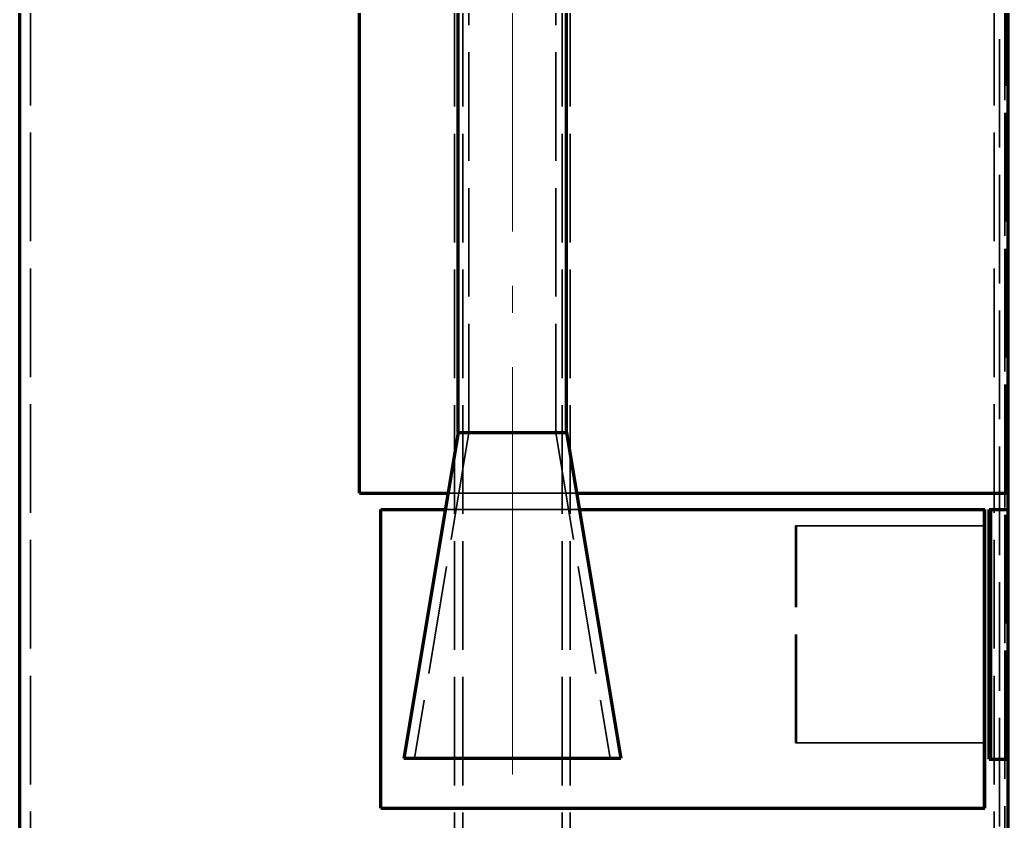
# Model space of a CAD drawing. Header units: millimetres. Extents: x 0 to 2208, y 0 to 420.
# Drawn here: x 172.05 to 208.47, y 139.62 to 169.13 of the extents above; entities that cross this region are included whole.
import ezdxf

# ---------------------------------------------------------------- set-up
doc = ezdxf.new("R2010")
doc.units = ezdxf.units.MM
doc.linetypes.add('IRAM-E-TRAZOS', pattern=[5, 4, -1])
doc.linetypes.add('IRAM-F-TRAZO-PUNTO', pattern=[20, 15, -2, 1, -2])
for name, color, linetype, lineweight in [('01-VISIBLE', 7, 'CONTINUOUS', 70), ('02-OCULTA', 4, 'IRAM-E-TRAZOS', 35), ('03-EJE', 1, 'IRAM-F-TRAZO-PUNTO', 18)]:
    doc.layers.add(name, color=color, linetype=linetype, lineweight=lineweight)

msp = doc.modelspace()

# ---------------------------------------------------------------- linework, layer by layer
at = {"layer": '01-VISIBLE'}
for p, q in [((188.202, 153.939), (188.202, 191.939)), ((192.202, 153.939), (192.202, 191.939)), ((172.052, 120.979), (172.052, 172.539)), ((184.575, 151.705), (184.575, 172.539)), ((208.472, 121.179), (208.472, 172.539)), ((188.202, 153.939), (186.202, 141.939)), ((192.202, 153.939), (194.202, 141.939)), ((185.355, 140.105), (185.355, 151.105)), ((207.612, 140.105), (207.612, 151.105)), ((207.772, 151.105), (207.83, 151.105)), ((207.772, 141.905), (207.772, 151.105)), ((207.83, 141.905), (207.83, 151.105)), ((207.772, 141.905), (207.83, 141.905))]:
    msp.add_line(p, q, dxfattribs=at)
for points in [[(188.202, 153.939), (188.302, 153.939), (188.402, 153.939), (188.502, 153.939), (188.602, 153.939), (188.702, 153.939), (188.802, 153.939), (188.902, 153.939), (189.002, 153.939), (189.102, 153.939), (189.202, 153.939), (189.302, 153.939), (189.402, 153.939), (189.502, 153.939), (189.602, 153.939), (189.702, 153.939), (189.802, 153.939), (189.902, 153.939), (190.002, 153.939), (190.102, 153.939), (190.202, 153.939)], [(190.202, 153.939), (190.302, 153.939), (190.402, 153.939), (190.502, 153.939), (190.602, 153.939), (190.702, 153.939), (190.802, 153.939), (190.902, 153.939), (191.002, 153.939), (191.102, 153.939), (191.202, 153.939), (191.302, 153.939), (191.402, 153.939), (191.502, 153.939), (191.602, 153.939), (191.702, 153.939), (191.802, 153.939), (191.902, 153.939), (192.002, 153.939), (192.102, 153.939), (192.202, 153.939)], [(184.575, 151.705), (184.677, 151.705), (184.778, 151.705), (184.88, 151.705), (184.982, 151.705), (185.083, 151.705), (185.185, 151.705), (185.287, 151.705), (185.389, 151.705), (185.49, 151.705), (185.592, 151.705), (185.694, 151.705), (185.795, 151.705), (185.897, 151.705), (185.999, 151.705), (186.101, 151.705), (186.202, 151.705), (186.304, 151.705), (186.406, 151.705), (186.507, 151.705), (186.609, 151.705), (186.711, 151.705), (186.813, 151.705), (186.914, 151.705), (187.016, 151.705), (187.118, 151.705), (187.219, 151.705), (187.321, 151.705), (187.423, 151.705), (187.525, 151.705), (187.626, 151.705), (187.728, 151.705), (187.83, 151.705)], [(192.574, 151.705), (192.674, 151.705), (192.775, 151.705), (192.875, 151.705), (192.975, 151.705), (193.075, 151.705), (193.176, 151.705), (193.276, 151.705), (193.376, 151.705), (193.476, 151.705), (193.577, 151.705), (193.677, 151.705), (193.777, 151.705), (193.877, 151.705), (193.978, 151.705), (194.078, 151.705), (194.178, 151.705), (194.278, 151.705), (194.379, 151.705), (194.479, 151.705), (194.579, 151.705), (194.679, 151.705), (194.779, 151.705), (194.88, 151.705), (194.98, 151.705), (195.08, 151.705), (195.18, 151.705), (195.281, 151.705), (195.381, 151.705), (195.481, 151.705), (195.581, 151.705), (195.682, 151.705), (195.782, 151.705), (195.882, 151.705), (195.982, 151.705), (196.083, 151.705), (196.183, 151.705), (196.283, 151.705), (196.383, 151.705), (196.484, 151.705), (196.584, 151.705), (196.684, 151.705), (196.784, 151.705), (196.884, 151.705), (196.985, 151.705), (197.085, 151.705), (197.185, 151.705), (197.285, 151.705), (197.386, 151.705), (197.486, 151.705), (197.586, 151.705), (197.686, 151.705), (197.787, 151.705), (197.887, 151.705), (197.987, 151.705), (198.087, 151.705), (198.188, 151.705), (198.288, 151.705), (198.388, 151.705), (198.488, 151.705), (198.589, 151.705), (198.689, 151.705), (198.789, 151.705), (198.889, 151.705), (198.99, 151.705), (199.09, 151.705), (199.19, 151.705), (199.29, 151.705), (199.39, 151.705), (199.491, 151.705), (199.591, 151.705), (199.691, 151.705), (199.791, 151.705), (199.892, 151.705), (199.992, 151.705), (200.092, 151.705), (200.192, 151.705), (200.293, 151.705), (200.393, 151.705), (200.493, 151.705), (200.593, 151.705), (200.694, 151.705), (200.794, 151.705), (200.894, 151.705), (200.994, 151.705), (201.095, 151.705), (201.195, 151.705), (201.295, 151.705), (201.395, 151.705), (201.495, 151.705), (201.596, 151.705), (201.696, 151.705), (201.796, 151.705), (201.896, 151.705), (201.997, 151.705), (202.097, 151.705), (202.197, 151.705), (202.297, 151.705), (202.398, 151.705), (202.498, 151.705), (202.598, 151.705), (202.698, 151.705), (202.799, 151.705), (202.899, 151.705), (202.999, 151.705), (203.099, 151.705), (203.2, 151.705), (203.3, 151.705), (203.4, 151.705), (203.5, 151.705), (203.601, 151.705), (203.701, 151.705), (203.801, 151.705), (203.901, 151.705), (204.001, 151.705), (204.102, 151.705), (204.202, 151.705), (204.302, 151.705), (204.402, 151.705), (204.503, 151.705), (204.603, 151.705), (204.703, 151.705), (204.803, 151.705), (204.904, 151.705), (205.004, 151.705), (205.104, 151.705), (205.204, 151.705), (205.305, 151.705), (205.405, 151.705), (205.505, 151.705), (205.605, 151.705), (205.706, 151.705), (205.806, 151.705), (205.906, 151.705), (206.006, 151.705), (206.106, 151.705), (206.207, 151.705), (206.307, 151.705), (206.407, 151.705), (206.507, 151.705), (206.608, 151.705), (206.708, 151.705), (206.808, 151.705), (206.908, 151.705), (207.009, 151.705), (207.109, 151.705), (207.209, 151.705), (207.309, 151.705), (207.41, 151.705), (207.51, 151.705), (207.61, 151.705), (207.71, 151.705), (207.811, 151.705), (207.911, 151.705), (208.011, 151.705), (208.111, 151.705), (208.212, 151.705), (208.312, 151.705), (208.412, 151.705)], [(185.355, 151.105), (185.458, 151.105), (185.561, 151.105), (185.665, 151.105), (185.768, 151.105), (185.871, 151.105), (185.974, 151.105), (186.078, 151.105), (186.181, 151.105), (186.284, 151.105), (186.387, 151.105), (186.491, 151.105), (186.594, 151.105), (186.697, 151.105), (186.8, 151.105), (186.904, 151.105), (187.007, 151.105), (187.11, 151.105), (187.214, 151.105), (187.317, 151.105), (187.42, 151.105), (187.523, 151.105), (187.627, 151.105), (187.73, 151.105)], [(192.674, 151.105), (192.774, 151.105), (192.875, 151.105), (192.975, 151.105), (193.075, 151.105), (193.175, 151.105), (193.276, 151.105), (193.376, 151.105), (193.476, 151.105), (193.576, 151.105), (193.677, 151.105), (193.777, 151.105), (193.877, 151.105), (193.978, 151.105), (194.078, 151.105), (194.178, 151.105), (194.278, 151.105), (194.379, 151.105), (194.479, 151.105), (194.579, 151.105), (194.679, 151.105), (194.78, 151.105), (194.88, 151.105), (194.98, 151.105), (195.08, 151.105), (195.181, 151.105), (195.281, 151.105), (195.381, 151.105), (195.481, 151.105), (195.582, 151.105), (195.682, 151.105), (195.782, 151.105), (195.882, 151.105), (195.983, 151.105), (196.083, 151.105), (196.183, 151.105), (196.283, 151.105), (196.384, 151.105), (196.484, 151.105), (196.584, 151.105), (196.684, 151.105), (196.785, 151.105), (196.885, 151.105), (196.985, 151.105), (197.085, 151.105), (197.186, 151.105), (197.286, 151.105), (197.386, 151.105), (197.486, 151.105), (197.587, 151.105), (197.687, 151.105), (197.787, 151.105), (197.887, 151.105), (197.988, 151.105), (198.088, 151.105), (198.188, 151.105), (198.288, 151.105), (198.389, 151.105), (198.489, 151.105), (198.589, 151.105), (198.689, 151.105), (198.79, 151.105), (198.89, 151.105), (198.99, 151.105), (199.09, 151.105), (199.191, 151.105), (199.291, 151.105), (199.391, 151.105), (199.491, 151.105), (199.592, 151.105), (199.692, 151.105), (199.792, 151.105), (199.892, 151.105), (199.993, 151.105), (200.093, 151.105), (200.193, 151.105), (200.293, 151.105), (200.394, 151.105), (200.494, 151.105), (200.594, 151.105), (200.694, 151.105), (200.795, 151.105), (200.895, 151.105), (200.995, 151.105), (201.095, 151.105), (201.196, 151.105), (201.296, 151.105), (201.396, 151.105), (201.497, 151.105), (201.597, 151.105), (201.697, 151.105), (201.797, 151.105), (201.898, 151.105), (201.998, 151.105), (202.098, 151.105), (202.198, 151.105), (202.299, 151.105), (202.399, 151.105), (202.499, 151.105), (202.599, 151.105), (202.7, 151.105), (202.8, 151.105), (202.9, 151.105), (203, 151.105), (203.101, 151.105), (203.201, 151.105), (203.301, 151.105), (203.401, 151.105), (203.502, 151.105), (203.602, 151.105), (203.702, 151.105), (203.802, 151.105), (203.903, 151.105), (204.003, 151.105), (204.103, 151.105), (204.203, 151.105), (204.304, 151.105), (204.404, 151.105), (204.504, 151.105), (204.604, 151.105), (204.705, 151.105), (204.805, 151.105), (204.905, 151.105), (205.005, 151.105), (205.106, 151.105), (205.206, 151.105), (205.306, 151.105), (205.406, 151.105), (205.507, 151.105), (205.607, 151.105), (205.707, 151.105), (205.807, 151.105), (205.908, 151.105), (206.008, 151.105), (206.108, 151.105), (206.208, 151.105), (206.309, 151.105), (206.409, 151.105), (206.509, 151.105), (206.609, 151.105), (206.71, 151.105), (206.81, 151.105), (206.91, 151.105), (207.01, 151.105), (207.111, 151.105), (207.211, 151.105), (207.311, 151.105), (207.411, 151.105), (207.512, 151.105), (207.612, 151.105)], [(207.83, 151.105), (207.927, 151.105), (208.024, 151.105), (208.121, 151.105), (208.218, 151.105), (208.315, 151.105), (208.412, 151.105)], [(190.202, 141.939), (190.102, 141.939), (190.002, 141.939), (189.902, 141.939), (189.802, 141.939), (189.702, 141.939), (189.602, 141.939), (189.502, 141.939), (189.402, 141.939), (189.302, 141.939), (189.202, 141.939), (189.102, 141.939), (189.002, 141.939), (188.902, 141.939), (188.802, 141.939), (188.702, 141.939), (188.602, 141.939), (188.502, 141.939), (188.402, 141.939), (188.302, 141.939), (188.202, 141.939), (188.102, 141.939), (188.002, 141.939), (187.902, 141.939), (187.802, 141.939), (187.702, 141.939), (187.602, 141.939), (187.502, 141.939), (187.402, 141.939), (187.302, 141.939), (187.202, 141.939), (187.102, 141.939), (187.002, 141.939), (186.902, 141.939), (186.802, 141.939), (186.702, 141.939), (186.602, 141.939), (186.502, 141.939), (186.402, 141.939), (186.302, 141.939), (186.202, 141.939)], [(194.202, 141.939), (194.102, 141.939), (194.002, 141.939), (193.902, 141.939), (193.802, 141.939), (193.702, 141.939), (193.602, 141.939), (193.502, 141.939), (193.402, 141.939), (193.302, 141.939), (193.202, 141.939), (193.102, 141.939), (193.002, 141.939), (192.902, 141.939), (192.802, 141.939), (192.702, 141.939), (192.602, 141.939), (192.502, 141.939), (192.402, 141.939), (192.302, 141.939), (192.202, 141.939), (192.102, 141.939), (192.002, 141.939), (191.902, 141.939), (191.802, 141.939), (191.702, 141.939), (191.602, 141.939), (191.502, 141.939), (191.402, 141.939), (191.302, 141.939), (191.202, 141.939), (191.102, 141.939), (191.002, 141.939), (190.902, 141.939), (190.802, 141.939), (190.702, 141.939), (190.602, 141.939), (190.502, 141.939), (190.402, 141.939), (190.302, 141.939), (190.202, 141.939)], [(207.83, 141.905), (207.927, 141.905), (208.024, 141.905), (208.121, 141.905), (208.218, 141.905), (208.315, 141.905), (208.412, 141.905)], [(185.355, 140.105), (185.455, 140.105), (185.555, 140.105), (185.656, 140.105), (185.756, 140.105), (185.856, 140.105), (185.956, 140.105), (186.057, 140.105), (186.157, 140.105), (186.257, 140.105), (186.357, 140.105), (186.458, 140.105), (186.558, 140.105), (186.658, 140.105), (186.759, 140.105), (186.859, 140.105), (186.959, 140.105), (187.059, 140.105), (187.16, 140.105), (187.26, 140.105), (187.36, 140.105), (187.46, 140.105), (187.561, 140.105), (187.661, 140.105), (187.761, 140.105), (187.861, 140.105), (187.962, 140.105), (188.062, 140.105), (188.162, 140.105), (188.262, 140.105), (188.363, 140.105), (188.463, 140.105), (188.563, 140.105), (188.663, 140.105), (188.764, 140.105), (188.864, 140.105), (188.964, 140.105), (189.064, 140.105), (189.165, 140.105), (189.265, 140.105), (189.365, 140.105), (189.465, 140.105), (189.566, 140.105), (189.666, 140.105), (189.766, 140.105), (189.866, 140.105), (189.967, 140.105), (190.067, 140.105), (190.167, 140.105), (190.268, 140.105), (190.368, 140.105), (190.468, 140.105), (190.568, 140.105), (190.669, 140.105), (190.769, 140.105), (190.869, 140.105), (190.969, 140.105), (191.07, 140.105), (191.17, 140.105), (191.27, 140.105), (191.37, 140.105), (191.471, 140.105), (191.571, 140.105), (191.671, 140.105), (191.771, 140.105), (191.872, 140.105), (191.972, 140.105), (192.072, 140.105), (192.172, 140.105), (192.273, 140.105), (192.373, 140.105), (192.473, 140.105), (192.573, 140.105), (192.674, 140.105), (192.774, 140.105), (192.874, 140.105), (192.974, 140.105), (193.075, 140.105), (193.175, 140.105), (193.275, 140.105), (193.375, 140.105), (193.476, 140.105), (193.576, 140.105), (193.676, 140.105), (193.777, 140.105), (193.877, 140.105), (193.977, 140.105), (194.077, 140.105), (194.178, 140.105), (194.278, 140.105), (194.378, 140.105), (194.478, 140.105), (194.579, 140.105), (194.679, 140.105), (194.779, 140.105), (194.879, 140.105), (194.98, 140.105), (195.08, 140.105), (195.18, 140.105), (195.28, 140.105), (195.381, 140.105), (195.481, 140.105), (195.581, 140.105), (195.681, 140.105), (195.782, 140.105), (195.882, 140.105), (195.982, 140.105), (196.082, 140.105), (196.183, 140.105), (196.283, 140.105), (196.383, 140.105), (196.483, 140.105), (196.584, 140.105), (196.684, 140.105), (196.784, 140.105), (196.884, 140.105), (196.985, 140.105), (197.085, 140.105), (197.185, 140.105), (197.286, 140.105), (197.386, 140.105), (197.486, 140.105), (197.586, 140.105), (197.687, 140.105), (197.787, 140.105), (197.887, 140.105), (197.987, 140.105), (198.088, 140.105), (198.188, 140.105), (198.288, 140.105), (198.388, 140.105), (198.489, 140.105), (198.589, 140.105), (198.689, 140.105), (198.789, 140.105), (198.89, 140.105), (198.99, 140.105), (199.09, 140.105), (199.19, 140.105), (199.291, 140.105), (199.391, 140.105), (199.491, 140.105), (199.591, 140.105), (199.692, 140.105), (199.792, 140.105), (199.892, 140.105), (199.992, 140.105), (200.093, 140.105), (200.193, 140.105), (200.293, 140.105), (200.393, 140.105), (200.494, 140.105), (200.594, 140.105), (200.694, 140.105), (200.794, 140.105), (200.895, 140.105), (200.995, 140.105), (201.095, 140.105), (201.196, 140.105), (201.296, 140.105), (201.396, 140.105), (201.496, 140.105), (201.597, 140.105), (201.697, 140.105), (201.797, 140.105), (201.897, 140.105), (201.998, 140.105), (202.098, 140.105), (202.198, 140.105), (202.298, 140.105), (202.399, 140.105), (202.499, 140.105), (202.599, 140.105), (202.699, 140.105), (202.8, 140.105), (202.9, 140.105), (203, 140.105), (203.1, 140.105), (203.201, 140.105), (203.301, 140.105), (203.401, 140.105), (203.501, 140.105), (203.602, 140.105), (203.702, 140.105), (203.802, 140.105), (203.902, 140.105), (204.003, 140.105), (204.103, 140.105), (204.203, 140.105), (204.303, 140.105), (204.404, 140.105), (204.504, 140.105), (204.604, 140.105), (204.705, 140.105), (204.805, 140.105), (204.905, 140.105), (205.005, 140.105), (205.106, 140.105), (205.206, 140.105), (205.306, 140.105), (205.406, 140.105), (205.507, 140.105), (205.607, 140.105), (205.707, 140.105), (205.807, 140.105), (205.908, 140.105), (206.008, 140.105), (206.108, 140.105), (206.208, 140.105), (206.309, 140.105), (206.409, 140.105), (206.509, 140.105), (206.609, 140.105), (206.71, 140.105), (206.81, 140.105), (206.91, 140.105), (207.01, 140.105), (207.111, 140.105), (207.211, 140.105), (207.311, 140.105), (207.411, 140.105), (207.512, 140.105), (207.612, 140.105)]]:
    msp.add_lwpolyline(points, dxfattribs=at)
at = {"layer": '02-OCULTA'}
for p, q in [((188.072, 125.939), (188.072, 231.319)), ((188.372, 125.939), (188.372, 231.319)), ((192.032, 125.939), (192.032, 231.319)), ((192.332, 125.939), (192.332, 231.319)), ((172.452, 120.979), (172.452, 217.391)), ((207.952, 120.979), (207.952, 217.391)), ((208.152, 124.426), (208.152, 217.191)), ((208.152, 124.426), (208.152, 217.191)), ((208.352, 121.179), (208.352, 217.191)), ((208.472, 121.179), (208.472, 217.191)), ((188.602, 153.939), (188.602, 213.939)), ((191.802, 153.939), (191.802, 213.939)), ((184.575, 151.705), (184.575, 198.664)), ((184.593, 151.705), (184.593, 198.664)), ((184.593, 151.705), (184.593, 198.664)), ((208.352, 151.705), (208.352, 198.664)), ((208.412, 151.705), (208.412, 198.664)), ((188.602, 153.939), (186.602, 141.939)), ((191.802, 153.939), (193.802, 141.939)), ((184.593, 151.705), (184.575, 151.705)), ((184.593, 151.705), (184.575, 151.705)), ((185.371, 151.105), (185.355, 151.105)), ((185.371, 140.105), (185.371, 151.105)), ((207.555, 151.105), (207.612, 151.105)), ((207.555, 140.105), (207.555, 151.105)), ((207.772, 151.105), (207.83, 151.105)), ((207.772, 141.905), (207.772, 151.105)), ((207.83, 141.905), (207.83, 151.105)), ((208.352, 141.905), (208.352, 151.105)), ((208.412, 141.905), (208.412, 151.105)), ((200.631, 150.505), (200.666, 150.505)), ((200.631, 142.505), (200.631, 150.505)), ((200.666, 142.505), (200.666, 150.505)), ((207.555, 150.505), (207.612, 150.505)), ((207.555, 142.505), (207.555, 150.505)), ((207.612, 142.505), (207.612, 150.505)), ((200.631, 142.505), (200.666, 142.505)), ((207.555, 142.505), (207.612, 142.505)), ((207.772, 141.905), (207.83, 141.905)), ((185.371, 140.105), (185.355, 140.105)), ((207.555, 140.105), (207.612, 140.105))]:
    msp.add_line(p, q, dxfattribs=at)
for points in [[(190.202, 153.939), (190.102, 153.939), (190.002, 153.939), (189.902, 153.939), (189.802, 153.939), (189.702, 153.939), (189.602, 153.939), (189.502, 153.939), (189.402, 153.939), (189.302, 153.939), (189.202, 153.939), (189.102, 153.939), (189.002, 153.939), (188.902, 153.939), (188.802, 153.939), (188.702, 153.939), (188.602, 153.939), (188.502, 153.939), (188.402, 153.939), (188.302, 153.939), (188.202, 153.939)], [(190.202, 153.939), (190.102, 153.939), (190.002, 153.939), (189.902, 153.939), (189.802, 153.939), (189.702, 153.939), (189.602, 153.939), (189.502, 153.939), (189.402, 153.939), (189.302, 153.939), (189.202, 153.939), (189.102, 153.939), (189.002, 153.939), (188.902, 153.939), (188.802, 153.939), (188.702, 153.939), (188.602, 153.939)], [(188.602, 153.939), (188.709, 153.939), (188.815, 153.939), (188.922, 153.939), (189.029, 153.939), (189.135, 153.939), (189.242, 153.939), (189.349, 153.939), (189.455, 153.939), (189.562, 153.939), (189.669, 153.939), (189.775, 153.939), (189.882, 153.939), (189.989, 153.939), (190.095, 153.939), (190.202, 153.939)], [(192.202, 153.939), (192.102, 153.939), (192.002, 153.939), (191.902, 153.939), (191.802, 153.939), (191.702, 153.939), (191.602, 153.939), (191.502, 153.939), (191.402, 153.939), (191.302, 153.939), (191.202, 153.939), (191.102, 153.939), (191.002, 153.939), (190.902, 153.939), (190.802, 153.939), (190.702, 153.939), (190.602, 153.939), (190.502, 153.939), (190.402, 153.939), (190.302, 153.939), (190.202, 153.939)], [(190.202, 153.939), (190.302, 153.939), (190.402, 153.939), (190.502, 153.939), (190.602, 153.939), (190.702, 153.939), (190.802, 153.939), (190.902, 153.939), (191.002, 153.939), (191.102, 153.939), (191.202, 153.939), (191.302, 153.939), (191.402, 153.939), (191.502, 153.939), (191.602, 153.939), (191.702, 153.939), (191.802, 153.939)], [(191.802, 153.939), (191.695, 153.939), (191.589, 153.939), (191.482, 153.939), (191.375, 153.939), (191.269, 153.939), (191.162, 153.939), (191.055, 153.939), (190.949, 153.939), (190.842, 153.939), (190.735, 153.939), (190.629, 153.939), (190.522, 153.939), (190.415, 153.939), (190.309, 153.939), (190.202, 153.939)], [(208.412, 151.705), (208.312, 151.705), (208.212, 151.705), (208.112, 151.705), (208.011, 151.705), (207.911, 151.705), (207.811, 151.705), (207.711, 151.705), (207.611, 151.705), (207.511, 151.705), (207.41, 151.705), (207.31, 151.705), (207.21, 151.705), (207.11, 151.705), (207.01, 151.705), (206.91, 151.705), (206.809, 151.705), (206.709, 151.705), (206.609, 151.705), (206.509, 151.705), (206.409, 151.705), (206.309, 151.705), (206.209, 151.705), (206.108, 151.705), (206.008, 151.705), (205.908, 151.705), (205.808, 151.705), (205.708, 151.705), (205.608, 151.705), (205.507, 151.705), (205.407, 151.705), (205.307, 151.705), (205.207, 151.705), (205.107, 151.705), (205.007, 151.705), (204.907, 151.705), (204.806, 151.705), (204.706, 151.705), (204.606, 151.705), (204.506, 151.705), (204.406, 151.705), (204.306, 151.705), (204.205, 151.705), (204.105, 151.705), (204.005, 151.705), (203.905, 151.705), (203.805, 151.705), (203.705, 151.705), (203.604, 151.705), (203.504, 151.705), (203.404, 151.705), (203.304, 151.705), (203.204, 151.705), (203.104, 151.705), (203.004, 151.705), (202.903, 151.705), (202.803, 151.705), (202.703, 151.705), (202.603, 151.705), (202.503, 151.705), (202.403, 151.705), (202.302, 151.705), (202.202, 151.705), (202.102, 151.705), (202.002, 151.705), (201.902, 151.705), (201.802, 151.705), (201.702, 151.705), (201.601, 151.705), (201.501, 151.705), (201.401, 151.705), (201.301, 151.705), (201.201, 151.705), (201.101, 151.705), (201, 151.705), (200.9, 151.705), (200.8, 151.705), (200.7, 151.705), (200.6, 151.705), (200.5, 151.705), (200.399, 151.705), (200.299, 151.705), (200.199, 151.705), (200.099, 151.705), (199.999, 151.705), (199.899, 151.705), (199.799, 151.705), (199.698, 151.705), (199.598, 151.705), (199.498, 151.705), (199.398, 151.705), (199.298, 151.705), (199.198, 151.705), (199.097, 151.705), (198.997, 151.705), (198.897, 151.705), (198.797, 151.705), (198.697, 151.705), (198.597, 151.705), (198.497, 151.705), (198.396, 151.705), (198.296, 151.705), (198.196, 151.705), (198.096, 151.705), (197.996, 151.705), (197.896, 151.705), (197.795, 151.705), (197.695, 151.705), (197.595, 151.705), (197.495, 151.705), (197.395, 151.705), (197.295, 151.705), (197.194, 151.705), (197.094, 151.705), (196.994, 151.705), (196.894, 151.705), (196.794, 151.705), (196.694, 151.705), (196.594, 151.705), (196.493, 151.705), (196.393, 151.705), (196.293, 151.705), (196.193, 151.705), (196.093, 151.705), (195.993, 151.705), (195.892, 151.705), (195.792, 151.705), (195.692, 151.705), (195.592, 151.705), (195.492, 151.705), (195.392, 151.705), (195.292, 151.705), (195.191, 151.705), (195.091, 151.705), (194.991, 151.705), (194.891, 151.705), (194.791, 151.705), (194.691, 151.705), (194.59, 151.705), (194.49, 151.705), (194.39, 151.705), (194.29, 151.705), (194.19, 151.705), (194.09, 151.705), (193.989, 151.705), (193.889, 151.705), (193.789, 151.705), (193.689, 151.705), (193.589, 151.705), (193.489, 151.705), (193.389, 151.705), (193.288, 151.705), (193.188, 151.705), (193.088, 151.705), (192.988, 151.705), (192.888, 151.705), (192.788, 151.705), (192.687, 151.705), (192.587, 151.705), (192.487, 151.705), (192.387, 151.705), (192.287, 151.705), (192.187, 151.705), (192.087, 151.705), (191.986, 151.705), (191.886, 151.705), (191.786, 151.705), (191.686, 151.705), (191.586, 151.705), (191.486, 151.705), (191.385, 151.705), (191.285, 151.705), (191.185, 151.705), (191.085, 151.705), (190.985, 151.705), (190.885, 151.705), (190.784, 151.705), (190.684, 151.705), (190.584, 151.705), (190.484, 151.705), (190.384, 151.705), (190.284, 151.705), (190.184, 151.705), (190.083, 151.705), (189.983, 151.705), (189.883, 151.705), (189.783, 151.705), (189.683, 151.705), (189.583, 151.705), (189.482, 151.705), (189.382, 151.705), (189.282, 151.705), (189.182, 151.705), (189.082, 151.705), (188.982, 151.705), (188.882, 151.705), (188.781, 151.705), (188.681, 151.705), (188.581, 151.705), (188.481, 151.705), (188.381, 151.705), (188.281, 151.705), (188.18, 151.705), (188.08, 151.705), (187.98, 151.705), (187.88, 151.705), (187.78, 151.705), (187.68, 151.705), (187.579, 151.705), (187.479, 151.705), (187.379, 151.705), (187.279, 151.705), (187.179, 151.705), (187.079, 151.705), (186.979, 151.705), (186.878, 151.705), (186.778, 151.705), (186.678, 151.705), (186.578, 151.705), (186.478, 151.705), (186.378, 151.705), (186.277, 151.705), (186.177, 151.705), (186.077, 151.705), (185.977, 151.705), (185.877, 151.705), (185.777, 151.705), (185.677, 151.705), (185.576, 151.705), (185.476, 151.705), (185.376, 151.705), (185.276, 151.705), (185.176, 151.705), (185.076, 151.705), (184.975, 151.705), (184.875, 151.705), (184.775, 151.705), (184.675, 151.705), (184.575, 151.705)], [(184.593, 151.705), (184.694, 151.705), (184.794, 151.705), (184.894, 151.705), (184.994, 151.705), (185.095, 151.705), (185.195, 151.705), (185.295, 151.705), (185.395, 151.705), (185.496, 151.705), (185.596, 151.705), (185.696, 151.705), (185.796, 151.705), (185.897, 151.705), (185.997, 151.705), (186.097, 151.705), (186.197, 151.705), (186.298, 151.705), (186.398, 151.705), (186.498, 151.705), (186.598, 151.705), (186.699, 151.705), (186.799, 151.705), (186.899, 151.705), (186.999, 151.705), (187.1, 151.705), (187.2, 151.705), (187.3, 151.705), (187.4, 151.705), (187.501, 151.705), (187.601, 151.705), (187.701, 151.705), (187.801, 151.705), (187.902, 151.705), (188.002, 151.705), (188.102, 151.705), (188.202, 151.705), (188.302, 151.705), (188.403, 151.705), (188.503, 151.705), (188.603, 151.705), (188.703, 151.705), (188.804, 151.705), (188.904, 151.705), (189.004, 151.705), (189.104, 151.705), (189.205, 151.705), (189.305, 151.705), (189.405, 151.705), (189.505, 151.705), (189.606, 151.705), (189.706, 151.705), (189.806, 151.705), (189.906, 151.705), (190.007, 151.705), (190.107, 151.705), (190.207, 151.705), (190.307, 151.705), (190.408, 151.705), (190.508, 151.705), (190.608, 151.705), (190.708, 151.705), (190.809, 151.705), (190.909, 151.705), (191.009, 151.705), (191.109, 151.705), (191.21, 151.705), (191.31, 151.705), (191.41, 151.705), (191.51, 151.705), (191.611, 151.705), (191.711, 151.705), (191.811, 151.705), (191.911, 151.705), (192.012, 151.705), (192.112, 151.705), (192.212, 151.705), (192.312, 151.705), (192.413, 151.705), (192.513, 151.705), (192.613, 151.705), (192.713, 151.705), (192.814, 151.705), (192.914, 151.705), (193.014, 151.705), (193.114, 151.705), (193.215, 151.705), (193.315, 151.705), (193.415, 151.705), (193.515, 151.705), (193.616, 151.705), (193.716, 151.705), (193.816, 151.705), (193.916, 151.705), (194.017, 151.705), (194.117, 151.705), (194.217, 151.705), (194.317, 151.705), (194.418, 151.705), (194.518, 151.705), (194.618, 151.705), (194.718, 151.705), (194.819, 151.705), (194.919, 151.705), (195.019, 151.705), (195.119, 151.705), (195.22, 151.705), (195.32, 151.705), (195.42, 151.705), (195.52, 151.705), (195.621, 151.705), (195.721, 151.705), (195.821, 151.705), (195.921, 151.705), (196.022, 151.705), (196.122, 151.705), (196.222, 151.705), (196.322, 151.705), (196.423, 151.705), (196.523, 151.705), (196.623, 151.705), (196.723, 151.705), (196.824, 151.705), (196.924, 151.705), (197.024, 151.705), (197.124, 151.705), (197.225, 151.705), (197.325, 151.705), (197.425, 151.705), (197.525, 151.705), (197.626, 151.705), (197.726, 151.705), (197.826, 151.705), (197.926, 151.705), (198.027, 151.705), (198.127, 151.705), (198.227, 151.705), (198.327, 151.705), (198.427, 151.705), (198.528, 151.705), (198.628, 151.705), (198.728, 151.705), (198.828, 151.705), (198.929, 151.705), (199.029, 151.705), (199.129, 151.705), (199.229, 151.705), (199.33, 151.705), (199.43, 151.705), (199.53, 151.705), (199.63, 151.705), (199.731, 151.705), (199.831, 151.705), (199.931, 151.705), (200.031, 151.705), (200.132, 151.705), (200.232, 151.705), (200.332, 151.705), (200.432, 151.705), (200.533, 151.705), (200.633, 151.705), (200.733, 151.705), (200.833, 151.705), (200.934, 151.705), (201.034, 151.705), (201.134, 151.705), (201.234, 151.705), (201.335, 151.705), (201.435, 151.705), (201.535, 151.705), (201.635, 151.705), (201.736, 151.705), (201.836, 151.705), (201.936, 151.705), (202.036, 151.705), (202.137, 151.705), (202.237, 151.705), (202.337, 151.705), (202.437, 151.705), (202.538, 151.705), (202.638, 151.705), (202.738, 151.705), (202.838, 151.705), (202.939, 151.705), (203.039, 151.705), (203.139, 151.705), (203.239, 151.705), (203.34, 151.705), (203.44, 151.705), (203.54, 151.705), (203.64, 151.705), (203.741, 151.705), (203.841, 151.705), (203.941, 151.705), (204.041, 151.705), (204.142, 151.705), (204.242, 151.705), (204.342, 151.705), (204.442, 151.705), (204.543, 151.705), (204.643, 151.705), (204.743, 151.705), (204.843, 151.705), (204.944, 151.705), (205.044, 151.705), (205.144, 151.705), (205.244, 151.705), (205.345, 151.705), (205.445, 151.705), (205.545, 151.705), (205.645, 151.705), (205.746, 151.705), (205.846, 151.705), (205.946, 151.705), (206.046, 151.705), (206.147, 151.705), (206.247, 151.705), (206.347, 151.705), (206.447, 151.705), (206.548, 151.705), (206.648, 151.705), (206.748, 151.705), (206.848, 151.705), (206.949, 151.705), (207.049, 151.705), (207.149, 151.705), (207.249, 151.705), (207.35, 151.705), (207.45, 151.705), (207.55, 151.705), (207.65, 151.705), (207.751, 151.705), (207.851, 151.705), (207.951, 151.705), (208.051, 151.705), (208.152, 151.705), (208.252, 151.705), (208.352, 151.705)], [(208.352, 151.705), (208.252, 151.705), (208.152, 151.705), (208.051, 151.705), (207.951, 151.705), (207.851, 151.705), (207.751, 151.705), (207.65, 151.705), (207.55, 151.705), (207.45, 151.705), (207.35, 151.705), (207.249, 151.705), (207.149, 151.705), (207.049, 151.705), (206.949, 151.705), (206.848, 151.705), (206.748, 151.705), (206.648, 151.705), (206.548, 151.705), (206.447, 151.705), (206.347, 151.705), (206.247, 151.705), (206.147, 151.705), (206.046, 151.705), (205.946, 151.705), (205.846, 151.705), (205.746, 151.705), (205.645, 151.705), (205.545, 151.705), (205.445, 151.705), (205.345, 151.705), (205.244, 151.705), (205.144, 151.705), (205.044, 151.705), (204.944, 151.705), (204.843, 151.705), (204.743, 151.705), (204.643, 151.705), (204.543, 151.705), (204.442, 151.705), (204.342, 151.705), (204.242, 151.705), (204.142, 151.705), (204.041, 151.705), (203.941, 151.705), (203.841, 151.705), (203.741, 151.705), (203.64, 151.705), (203.54, 151.705), (203.44, 151.705), (203.34, 151.705), (203.239, 151.705), (203.139, 151.705), (203.039, 151.705), (202.939, 151.705), (202.838, 151.705), (202.738, 151.705), (202.638, 151.705), (202.538, 151.705), (202.437, 151.705), (202.337, 151.705), (202.237, 151.705), (202.137, 151.705), (202.036, 151.705), (201.936, 151.705), (201.836, 151.705), (201.736, 151.705), (201.635, 151.705), (201.535, 151.705), (201.435, 151.705), (201.335, 151.705), (201.234, 151.705), (201.134, 151.705), (201.034, 151.705), (200.934, 151.705), (200.833, 151.705), (200.733, 151.705), (200.633, 151.705), (200.533, 151.705), (200.432, 151.705), (200.332, 151.705), (200.232, 151.705), (200.132, 151.705), (200.031, 151.705), (199.931, 151.705), (199.831, 151.705), (199.731, 151.705), (199.63, 151.705), (199.53, 151.705), (199.43, 151.705), (199.33, 151.705), (199.229, 151.705), (199.129, 151.705), (199.029, 151.705), (198.929, 151.705), (198.828, 151.705), (198.728, 151.705), (198.628, 151.705), (198.528, 151.705), (198.427, 151.705), (198.327, 151.705), (198.227, 151.705), (198.127, 151.705), (198.027, 151.705), (197.926, 151.705), (197.826, 151.705), (197.726, 151.705), (197.626, 151.705), (197.525, 151.705), (197.425, 151.705), (197.325, 151.705), (197.225, 151.705), (197.124, 151.705), (197.024, 151.705), (196.924, 151.705), (196.824, 151.705), (196.723, 151.705), (196.623, 151.705), (196.523, 151.705), (196.423, 151.705), (196.322, 151.705), (196.222, 151.705), (196.122, 151.705), (196.022, 151.705), (195.921, 151.705), (195.821, 151.705), (195.721, 151.705), (195.621, 151.705), (195.52, 151.705), (195.42, 151.705), (195.32, 151.705), (195.22, 151.705), (195.119, 151.705), (195.019, 151.705), (194.919, 151.705), (194.819, 151.705), (194.718, 151.705), (194.618, 151.705), (194.518, 151.705), (194.418, 151.705), (194.317, 151.705), (194.217, 151.705), (194.117, 151.705), (194.017, 151.705), (193.916, 151.705), (193.816, 151.705), (193.716, 151.705), (193.616, 151.705), (193.515, 151.705), (193.415, 151.705), (193.315, 151.705), (193.215, 151.705), (193.114, 151.705), (193.014, 151.705), (192.914, 151.705), (192.814, 151.705), (192.713, 151.705), (192.613, 151.705), (192.513, 151.705), (192.413, 151.705), (192.312, 151.705), (192.212, 151.705), (192.112, 151.705), (192.012, 151.705), (191.911, 151.705), (191.811, 151.705), (191.711, 151.705), (191.611, 151.705), (191.51, 151.705), (191.41, 151.705), (191.31, 151.705), (191.21, 151.705), (191.109, 151.705), (191.009, 151.705), (190.909, 151.705), (190.809, 151.705), (190.708, 151.705), (190.608, 151.705), (190.508, 151.705), (190.408, 151.705), (190.307, 151.705), (190.207, 151.705), (190.107, 151.705), (190.007, 151.705), (189.906, 151.705), (189.806, 151.705), (189.706, 151.705), (189.606, 151.705), (189.505, 151.705), (189.405, 151.705), (189.305, 151.705), (189.205, 151.705), (189.104, 151.705), (189.004, 151.705), (188.904, 151.705), (188.804, 151.705), (188.703, 151.705), (188.603, 151.705), (188.503, 151.705), (188.403, 151.705), (188.302, 151.705), (188.202, 151.705), (188.102, 151.705), (188.002, 151.705), (187.902, 151.705), (187.801, 151.705), (187.701, 151.705), (187.601, 151.705), (187.501, 151.705), (187.4, 151.705), (187.3, 151.705), (187.2, 151.705), (187.1, 151.705), (186.999, 151.705), (186.899, 151.705), (186.799, 151.705), (186.699, 151.705), (186.598, 151.705), (186.498, 151.705), (186.398, 151.705), (186.298, 151.705), (186.197, 151.705), (186.097, 151.705), (185.997, 151.705), (185.897, 151.705), (185.796, 151.705), (185.696, 151.705), (185.596, 151.705), (185.496, 151.705), (185.395, 151.705), (185.295, 151.705), (185.195, 151.705), (185.095, 151.705), (184.994, 151.705), (184.894, 151.705), (184.794, 151.705), (184.694, 151.705), (184.593, 151.705)], [(187.83, 151.705), (187.931, 151.705), (188.032, 151.705), (188.133, 151.705), (188.234, 151.705), (188.335, 151.705), (188.435, 151.705), (188.536, 151.705), (188.637, 151.705), (188.738, 151.705), (188.839, 151.705), (188.94, 151.705), (189.041, 151.705), (189.142, 151.705), (189.243, 151.705), (189.344, 151.705), (189.445, 151.705), (189.546, 151.705), (189.647, 151.705), (189.748, 151.705), (189.849, 151.705), (189.95, 151.705), (190.051, 151.705), (190.152, 151.705), (190.252, 151.705), (190.353, 151.705), (190.454, 151.705), (190.555, 151.705), (190.656, 151.705), (190.757, 151.705), (190.858, 151.705), (190.959, 151.705), (191.06, 151.705), (191.161, 151.705), (191.262, 151.705), (191.363, 151.705), (191.464, 151.705), (191.565, 151.705), (191.666, 151.705), (191.767, 151.705), (191.868, 151.705), (191.969, 151.705), (192.069, 151.705), (192.17, 151.705), (192.271, 151.705), (192.372, 151.705), (192.473, 151.705), (192.574, 151.705)], [(185.371, 151.105), (185.471, 151.105), (185.572, 151.105), (185.672, 151.105), (185.772, 151.105), (185.873, 151.105), (185.973, 151.105), (186.074, 151.105), (186.174, 151.105), (186.274, 151.105), (186.375, 151.105), (186.475, 151.105), (186.575, 151.105), (186.676, 151.105), (186.776, 151.105), (186.877, 151.105), (186.977, 151.105), (187.077, 151.105), (187.178, 151.105), (187.278, 151.105), (187.378, 151.105), (187.479, 151.105), (187.579, 151.105), (187.68, 151.105), (187.78, 151.105), (187.88, 151.105), (187.981, 151.105), (188.081, 151.105), (188.182, 151.105), (188.282, 151.105), (188.382, 151.105), (188.483, 151.105), (188.583, 151.105), (188.683, 151.105), (188.784, 151.105), (188.884, 151.105), (188.985, 151.105), (189.085, 151.105), (189.185, 151.105), (189.286, 151.105), (189.386, 151.105), (189.486, 151.105), (189.587, 151.105), (189.687, 151.105), (189.788, 151.105), (189.888, 151.105), (189.988, 151.105), (190.089, 151.105), (190.189, 151.105), (190.289, 151.105), (190.39, 151.105), (190.49, 151.105), (190.591, 151.105), (190.691, 151.105), (190.791, 151.105), (190.892, 151.105), (190.992, 151.105), (191.092, 151.105), (191.193, 151.105), (191.293, 151.105), (191.394, 151.105), (191.494, 151.105), (191.594, 151.105), (191.695, 151.105), (191.795, 151.105), (191.896, 151.105), (191.996, 151.105), (192.096, 151.105), (192.197, 151.105), (192.297, 151.105), (192.397, 151.105), (192.498, 151.105), (192.598, 151.105), (192.699, 151.105), (192.799, 151.105), (192.899, 151.105), (193, 151.105), (193.1, 151.105), (193.2, 151.105), (193.301, 151.105), (193.401, 151.105), (193.502, 151.105), (193.602, 151.105), (193.702, 151.105), (193.803, 151.105), (193.903, 151.105), (194.003, 151.105), (194.104, 151.105), (194.204, 151.105), (194.305, 151.105), (194.405, 151.105), (194.505, 151.105), (194.606, 151.105), (194.706, 151.105), (194.807, 151.105), (194.907, 151.105), (195.007, 151.105), (195.108, 151.105), (195.208, 151.105), (195.308, 151.105), (195.409, 151.105), (195.509, 151.105), (195.61, 151.105), (195.71, 151.105), (195.81, 151.105), (195.911, 151.105), (196.011, 151.105), (196.111, 151.105), (196.212, 151.105), (196.312, 151.105), (196.413, 151.105), (196.513, 151.105), (196.613, 151.105), (196.714, 151.105), (196.814, 151.105), (196.914, 151.105), (197.015, 151.105), (197.115, 151.105), (197.216, 151.105), (197.316, 151.105), (197.416, 151.105), (197.517, 151.105), (197.617, 151.105), (197.717, 151.105), (197.818, 151.105), (197.918, 151.105), (198.019, 151.105), (198.119, 151.105), (198.219, 151.105), (198.32, 151.105), (198.42, 151.105), (198.521, 151.105), (198.621, 151.105), (198.721, 151.105), (198.822, 151.105), (198.922, 151.105), (199.022, 151.105), (199.123, 151.105), (199.223, 151.105), (199.324, 151.105), (199.424, 151.105), (199.524, 151.105), (199.625, 151.105), (199.725, 151.105), (199.825, 151.105), (199.926, 151.105), (200.026, 151.105), (200.127, 151.105), (200.227, 151.105), (200.327, 151.105), (200.428, 151.105), (200.528, 151.105), (200.628, 151.105), (200.729, 151.105), (200.829, 151.105), (200.93, 151.105), (201.03, 151.105), (201.13, 151.105), (201.231, 151.105), (201.331, 151.105), (201.431, 151.105), (201.532, 151.105), (201.632, 151.105), (201.733, 151.105), (201.833, 151.105), (201.933, 151.105), (202.034, 151.105), (202.134, 151.105), (202.235, 151.105), (202.335, 151.105), (202.435, 151.105), (202.536, 151.105), (202.636, 151.105), (202.736, 151.105), (202.837, 151.105), (202.937, 151.105), (203.038, 151.105), (203.138, 151.105), (203.238, 151.105), (203.339, 151.105), (203.439, 151.105), (203.539, 151.105), (203.64, 151.105), (203.74, 151.105), (203.841, 151.105), (203.941, 151.105), (204.041, 151.105), (204.142, 151.105), (204.242, 151.105), (204.342, 151.105), (204.443, 151.105), (204.543, 151.105), (204.644, 151.105), (204.744, 151.105), (204.844, 151.105), (204.945, 151.105), (205.045, 151.105), (205.146, 151.105), (205.246, 151.105), (205.346, 151.105), (205.447, 151.105), (205.547, 151.105), (205.647, 151.105), (205.748, 151.105), (205.848, 151.105), (205.949, 151.105), (206.049, 151.105), (206.149, 151.105), (206.25, 151.105), (206.35, 151.105), (206.45, 151.105), (206.551, 151.105), (206.651, 151.105), (206.752, 151.105), (206.852, 151.105), (206.952, 151.105), (207.053, 151.105), (207.153, 151.105), (207.253, 151.105), (207.354, 151.105), (207.454, 151.105), (207.555, 151.105)], [(187.73, 151.105), (187.831, 151.105), (187.932, 151.105), (188.033, 151.105), (188.133, 151.105), (188.234, 151.105), (188.335, 151.105), (188.436, 151.105), (188.537, 151.105), (188.638, 151.105), (188.739, 151.105), (188.84, 151.105), (188.941, 151.105), (189.042, 151.105), (189.142, 151.105), (189.243, 151.105), (189.344, 151.105), (189.445, 151.105), (189.546, 151.105), (189.647, 151.105), (189.748, 151.105), (189.849, 151.105), (189.95, 151.105), (190.051, 151.105), (190.152, 151.105), (190.252, 151.105), (190.353, 151.105), (190.454, 151.105), (190.555, 151.105), (190.656, 151.105), (190.757, 151.105), (190.858, 151.105), (190.959, 151.105), (191.06, 151.105), (191.161, 151.105), (191.262, 151.105), (191.362, 151.105), (191.463, 151.105), (191.564, 151.105), (191.665, 151.105), (191.766, 151.105), (191.867, 151.105), (191.968, 151.105), (192.069, 151.105), (192.17, 151.105), (192.271, 151.105), (192.371, 151.105), (192.472, 151.105), (192.573, 151.105), (192.674, 151.105)], [(207.772, 151.105), (207.869, 151.105), (207.965, 151.105), (208.062, 151.105), (208.159, 151.105), (208.255, 151.105), (208.352, 151.105)], [(208.352, 151.105), (208.255, 151.105), (208.159, 151.105), (208.062, 151.105), (207.965, 151.105), (207.869, 151.105), (207.772, 151.105)], [(208.412, 151.105), (208.315, 151.105), (208.218, 151.105), (208.121, 151.105), (208.024, 151.105), (207.927, 151.105), (207.83, 151.105)], [(207.555, 150.505), (207.454, 150.505), (207.354, 150.505), (207.254, 150.505), (207.153, 150.505), (207.053, 150.505), (206.953, 150.505), (206.852, 150.505), (206.752, 150.505), (206.652, 150.505), (206.551, 150.505), (206.451, 150.505), (206.351, 150.505), (206.25, 150.505), (206.15, 150.505), (206.049, 150.505), (205.949, 150.505), (205.849, 150.505), (205.748, 150.505), (205.648, 150.505), (205.548, 150.505), (205.447, 150.505), (205.347, 150.505), (205.247, 150.505), (205.146, 150.505), (205.046, 150.505), (204.946, 150.505), (204.845, 150.505), (204.745, 150.505), (204.645, 150.505), (204.544, 150.505), (204.444, 150.505), (204.344, 150.505), (204.243, 150.505), (204.143, 150.505), (204.043, 150.505), (203.942, 150.505), (203.842, 150.505), (203.742, 150.505), (203.641, 150.505), (203.541, 150.505), (203.441, 150.505), (203.34, 150.505), (203.24, 150.505), (203.14, 150.505), (203.039, 150.505), (202.939, 150.505), (202.839, 150.505), (202.738, 150.505), (202.638, 150.505), (202.538, 150.505), (202.437, 150.505), (202.337, 150.505), (202.237, 150.505), (202.136, 150.505), (202.036, 150.505), (201.935, 150.505), (201.835, 150.505), (201.735, 150.505), (201.634, 150.505), (201.534, 150.505), (201.434, 150.505), (201.333, 150.505), (201.233, 150.505), (201.133, 150.505), (201.032, 150.505), (200.932, 150.505), (200.832, 150.505), (200.731, 150.505), (200.631, 150.505)], [(207.612, 150.505), (207.511, 150.505), (207.411, 150.505), (207.31, 150.505), (207.209, 150.505), (207.109, 150.505), (207.008, 150.505), (206.907, 150.505), (206.807, 150.505), (206.706, 150.505), (206.605, 150.505), (206.505, 150.505), (206.404, 150.505), (206.303, 150.505), (206.203, 150.505), (206.102, 150.505), (206.001, 150.505), (205.901, 150.505), (205.8, 150.505), (205.699, 150.505), (205.599, 150.505), (205.498, 150.505), (205.397, 150.505), (205.296, 150.505), (205.196, 150.505), (205.095, 150.505), (204.994, 150.505), (204.894, 150.505), (204.793, 150.505), (204.692, 150.505), (204.592, 150.505), (204.491, 150.505), (204.39, 150.505), (204.29, 150.505), (204.189, 150.505), (204.088, 150.505), (203.988, 150.505), (203.887, 150.505), (203.786, 150.505), (203.686, 150.505), (203.585, 150.505), (203.484, 150.505), (203.384, 150.505), (203.283, 150.505), (203.182, 150.505), (203.082, 150.505), (202.981, 150.505), (202.88, 150.505), (202.78, 150.505), (202.679, 150.505), (202.578, 150.505), (202.478, 150.505), (202.377, 150.505), (202.276, 150.505), (202.176, 150.505), (202.075, 150.505), (201.974, 150.505), (201.874, 150.505), (201.773, 150.505), (201.672, 150.505), (201.572, 150.505), (201.471, 150.505), (201.37, 150.505), (201.27, 150.505), (201.169, 150.505), (201.068, 150.505), (200.968, 150.505), (200.867, 150.505), (200.766, 150.505), (200.666, 150.505)], [(207.555, 142.505), (207.454, 142.505), (207.354, 142.505), (207.254, 142.505), (207.153, 142.505), (207.053, 142.505), (206.953, 142.505), (206.852, 142.505), (206.752, 142.505), (206.652, 142.505), (206.551, 142.505), (206.451, 142.505), (206.351, 142.505), (206.25, 142.505), (206.15, 142.505), (206.049, 142.505), (205.949, 142.505), (205.849, 142.505), (205.748, 142.505), (205.648, 142.505), (205.548, 142.505), (205.447, 142.505), (205.347, 142.505), (205.247, 142.505), (205.146, 142.505), (205.046, 142.505), (204.946, 142.505), (204.845, 142.505), (204.745, 142.505), (204.645, 142.505), (204.544, 142.505), (204.444, 142.505), (204.344, 142.505), (204.243, 142.505), (204.143, 142.505), (204.043, 142.505), (203.942, 142.505), (203.842, 142.505), (203.742, 142.505), (203.641, 142.505), (203.541, 142.505), (203.441, 142.505), (203.34, 142.505), (203.24, 142.505), (203.14, 142.505), (203.039, 142.505), (202.939, 142.505), (202.839, 142.505), (202.738, 142.505), (202.638, 142.505), (202.538, 142.505), (202.437, 142.505), (202.337, 142.505), (202.237, 142.505), (202.136, 142.505), (202.036, 142.505), (201.935, 142.505), (201.835, 142.505), (201.735, 142.505), (201.634, 142.505), (201.534, 142.505), (201.434, 142.505), (201.333, 142.505), (201.233, 142.505), (201.133, 142.505), (201.032, 142.505), (200.932, 142.505), (200.832, 142.505), (200.731, 142.505), (200.631, 142.505)], [(207.612, 142.505), (207.511, 142.505), (207.411, 142.505), (207.31, 142.505), (207.209, 142.505), (207.109, 142.505), (207.008, 142.505), (206.907, 142.505), (206.807, 142.505), (206.706, 142.505), (206.605, 142.505), (206.505, 142.505), (206.404, 142.505), (206.303, 142.505), (206.203, 142.505), (206.102, 142.505), (206.001, 142.505), (205.901, 142.505), (205.8, 142.505), (205.699, 142.505), (205.599, 142.505), (205.498, 142.505), (205.397, 142.505), (205.296, 142.505), (205.196, 142.505), (205.095, 142.505), (204.994, 142.505), (204.894, 142.505), (204.793, 142.505), (204.692, 142.505), (204.592, 142.505), (204.491, 142.505), (204.39, 142.505), (204.29, 142.505), (204.189, 142.505), (204.088, 142.505), (203.988, 142.505), (203.887, 142.505), (203.786, 142.505), (203.686, 142.505), (203.585, 142.505), (203.484, 142.505), (203.384, 142.505), (203.283, 142.505), (203.182, 142.505), (203.082, 142.505), (202.981, 142.505), (202.88, 142.505), (202.78, 142.505), (202.679, 142.505), (202.578, 142.505), (202.478, 142.505), (202.377, 142.505), (202.276, 142.505), (202.176, 142.505), (202.075, 142.505), (201.974, 142.505), (201.874, 142.505), (201.773, 142.505), (201.672, 142.505), (201.572, 142.505), (201.471, 142.505), (201.37, 142.505), (201.27, 142.505), (201.169, 142.505), (201.068, 142.505), (200.968, 142.505), (200.867, 142.505), (200.766, 142.505), (200.666, 142.505)], [(186.202, 141.939), (186.302, 141.939), (186.402, 141.939), (186.502, 141.939), (186.602, 141.939), (186.702, 141.939), (186.802, 141.939), (186.902, 141.939), (187.002, 141.939), (187.102, 141.939), (187.202, 141.939), (187.302, 141.939), (187.402, 141.939), (187.502, 141.939), (187.602, 141.939), (187.702, 141.939), (187.802, 141.939), (187.902, 141.939), (188.002, 141.939), (188.102, 141.939), (188.202, 141.939), (188.302, 141.939), (188.402, 141.939), (188.502, 141.939), (188.602, 141.939), (188.702, 141.939), (188.802, 141.939), (188.902, 141.939), (189.002, 141.939), (189.102, 141.939), (189.202, 141.939), (189.302, 141.939), (189.402, 141.939), (189.502, 141.939), (189.602, 141.939), (189.702, 141.939), (189.802, 141.939), (189.902, 141.939), (190.002, 141.939), (190.102, 141.939), (190.202, 141.939), (190.302, 141.939), (190.402, 141.939), (190.502, 141.939), (190.602, 141.939), (190.702, 141.939), (190.802, 141.939), (190.902, 141.939), (191.002, 141.939), (191.102, 141.939), (191.202, 141.939), (191.302, 141.939), (191.402, 141.939), (191.502, 141.939), (191.602, 141.939), (191.702, 141.939), (191.802, 141.939), (191.902, 141.939), (192.002, 141.939), (192.102, 141.939), (192.202, 141.939), (192.302, 141.939), (192.402, 141.939), (192.502, 141.939), (192.602, 141.939), (192.702, 141.939), (192.802, 141.939), (192.902, 141.939), (193.002, 141.939), (193.102, 141.939), (193.202, 141.939), (193.302, 141.939), (193.402, 141.939), (193.502, 141.939), (193.602, 141.939), (193.702, 141.939), (193.802, 141.939), (193.902, 141.939), (194.002, 141.939), (194.102, 141.939), (194.202, 141.939)], [(190.202, 141.939), (190.102, 141.939), (190.002, 141.939), (189.902, 141.939), (189.802, 141.939), (189.702, 141.939), (189.602, 141.939), (189.502, 141.939), (189.402, 141.939), (189.302, 141.939), (189.202, 141.939), (189.102, 141.939), (189.002, 141.939), (188.902, 141.939), (188.802, 141.939), (188.702, 141.939), (188.602, 141.939), (188.502, 141.939), (188.402, 141.939), (188.302, 141.939), (188.202, 141.939), (188.102, 141.939), (188.002, 141.939), (187.902, 141.939), (187.802, 141.939), (187.702, 141.939), (187.602, 141.939), (187.502, 141.939), (187.402, 141.939), (187.302, 141.939), (187.202, 141.939), (187.102, 141.939), (187.002, 141.939), (186.902, 141.939), (186.802, 141.939), (186.702, 141.939), (186.602, 141.939)], [(186.602, 141.939), (186.702, 141.939), (186.802, 141.939), (186.902, 141.939), (187.002, 141.939), (187.102, 141.939), (187.202, 141.939), (187.302, 141.939), (187.402, 141.939), (187.502, 141.939), (187.602, 141.939), (187.702, 141.939), (187.802, 141.939), (187.902, 141.939), (188.002, 141.939), (188.102, 141.939), (188.202, 141.939), (188.302, 141.939), (188.402, 141.939), (188.502, 141.939), (188.602, 141.939), (188.702, 141.939), (188.802, 141.939), (188.902, 141.939), (189.002, 141.939), (189.102, 141.939), (189.202, 141.939), (189.302, 141.939), (189.402, 141.939), (189.502, 141.939), (189.602, 141.939), (189.702, 141.939), (189.802, 141.939), (189.902, 141.939), (190.002, 141.939), (190.102, 141.939), (190.202, 141.939), (190.302, 141.939), (190.402, 141.939), (190.502, 141.939), (190.602, 141.939), (190.702, 141.939), (190.802, 141.939), (190.902, 141.939), (191.002, 141.939), (191.102, 141.939), (191.202, 141.939), (191.302, 141.939), (191.402, 141.939), (191.502, 141.939), (191.602, 141.939), (191.702, 141.939), (191.802, 141.939), (191.902, 141.939), (192.002, 141.939), (192.102, 141.939), (192.202, 141.939), (192.302, 141.939), (192.402, 141.939), (192.502, 141.939), (192.602, 141.939), (192.702, 141.939), (192.802, 141.939), (192.902, 141.939), (193.002, 141.939), (193.102, 141.939), (193.202, 141.939), (193.302, 141.939), (193.402, 141.939), (193.502, 141.939), (193.602, 141.939), (193.702, 141.939), (193.802, 141.939)], [(193.802, 141.939), (193.699, 141.939), (193.596, 141.939), (193.493, 141.939), (193.391, 141.939), (193.288, 141.939), (193.185, 141.939), (193.082, 141.939), (192.979, 141.939), (192.876, 141.939), (192.773, 141.939), (192.671, 141.939), (192.568, 141.939), (192.465, 141.939), (192.362, 141.939), (192.259, 141.939), (192.156, 141.939), (192.053, 141.939), (191.951, 141.939), (191.848, 141.939), (191.745, 141.939), (191.642, 141.939), (191.539, 141.939), (191.436, 141.939), (191.333, 141.939), (191.231, 141.939), (191.128, 141.939), (191.025, 141.939), (190.922, 141.939), (190.819, 141.939), (190.716, 141.939), (190.613, 141.939), (190.511, 141.939), (190.408, 141.939), (190.305, 141.939), (190.202, 141.939)], [(207.772, 141.905), (207.869, 141.905), (207.965, 141.905), (208.062, 141.905), (208.159, 141.905), (208.255, 141.905), (208.352, 141.905)], [(208.352, 141.905), (208.255, 141.905), (208.159, 141.905), (208.062, 141.905), (207.965, 141.905), (207.869, 141.905), (207.772, 141.905)], [(208.412, 141.905), (208.315, 141.905), (208.218, 141.905), (208.121, 141.905), (208.024, 141.905), (207.927, 141.905), (207.83, 141.905)], [(185.371, 140.105), (185.471, 140.105), (185.572, 140.105), (185.672, 140.105), (185.772, 140.105), (185.873, 140.105), (185.973, 140.105), (186.074, 140.105), (186.174, 140.105), (186.274, 140.105), (186.375, 140.105), (186.475, 140.105), (186.575, 140.105), (186.676, 140.105), (186.776, 140.105), (186.877, 140.105), (186.977, 140.105), (187.077, 140.105), (187.178, 140.105), (187.278, 140.105), (187.378, 140.105), (187.479, 140.105), (187.579, 140.105), (187.68, 140.105), (187.78, 140.105), (187.88, 140.105), (187.981, 140.105), (188.081, 140.105), (188.182, 140.105), (188.282, 140.105), (188.382, 140.105), (188.483, 140.105), (188.583, 140.105), (188.683, 140.105), (188.784, 140.105), (188.884, 140.105), (188.985, 140.105), (189.085, 140.105), (189.185, 140.105), (189.286, 140.105), (189.386, 140.105), (189.486, 140.105), (189.587, 140.105), (189.687, 140.105), (189.788, 140.105), (189.888, 140.105), (189.988, 140.105), (190.089, 140.105), (190.189, 140.105), (190.289, 140.105), (190.39, 140.105), (190.49, 140.105), (190.591, 140.105), (190.691, 140.105), (190.791, 140.105), (190.892, 140.105), (190.992, 140.105), (191.092, 140.105), (191.193, 140.105), (191.293, 140.105), (191.394, 140.105), (191.494, 140.105), (191.594, 140.105), (191.695, 140.105), (191.795, 140.105), (191.896, 140.105), (191.996, 140.105), (192.096, 140.105), (192.197, 140.105), (192.297, 140.105), (192.397, 140.105), (192.498, 140.105), (192.598, 140.105), (192.699, 140.105), (192.799, 140.105), (192.899, 140.105), (193, 140.105), (193.1, 140.105), (193.2, 140.105), (193.301, 140.105), (193.401, 140.105), (193.502, 140.105), (193.602, 140.105), (193.702, 140.105), (193.803, 140.105), (193.903, 140.105), (194.003, 140.105), (194.104, 140.105), (194.204, 140.105), (194.305, 140.105), (194.405, 140.105), (194.505, 140.105), (194.606, 140.105), (194.706, 140.105), (194.807, 140.105), (194.907, 140.105), (195.007, 140.105), (195.108, 140.105), (195.208, 140.105), (195.308, 140.105), (195.409, 140.105), (195.509, 140.105), (195.61, 140.105), (195.71, 140.105), (195.81, 140.105), (195.911, 140.105), (196.011, 140.105), (196.111, 140.105), (196.212, 140.105), (196.312, 140.105), (196.413, 140.105), (196.513, 140.105), (196.613, 140.105), (196.714, 140.105), (196.814, 140.105), (196.914, 140.105), (197.015, 140.105), (197.115, 140.105), (197.216, 140.105), (197.316, 140.105), (197.416, 140.105), (197.517, 140.105), (197.617, 140.105), (197.717, 140.105), (197.818, 140.105), (197.918, 140.105), (198.019, 140.105), (198.119, 140.105), (198.219, 140.105), (198.32, 140.105), (198.42, 140.105), (198.521, 140.105), (198.621, 140.105), (198.721, 140.105), (198.822, 140.105), (198.922, 140.105), (199.022, 140.105), (199.123, 140.105), (199.223, 140.105), (199.324, 140.105), (199.424, 140.105), (199.524, 140.105), (199.625, 140.105), (199.725, 140.105), (199.825, 140.105), (199.926, 140.105), (200.026, 140.105), (200.127, 140.105), (200.227, 140.105), (200.327, 140.105), (200.428, 140.105), (200.528, 140.105), (200.628, 140.105), (200.729, 140.105), (200.829, 140.105), (200.93, 140.105), (201.03, 140.105), (201.13, 140.105), (201.231, 140.105), (201.331, 140.105), (201.431, 140.105), (201.532, 140.105), (201.632, 140.105), (201.733, 140.105), (201.833, 140.105), (201.933, 140.105), (202.034, 140.105), (202.134, 140.105), (202.235, 140.105), (202.335, 140.105), (202.435, 140.105), (202.536, 140.105), (202.636, 140.105), (202.736, 140.105), (202.837, 140.105), (202.937, 140.105), (203.038, 140.105), (203.138, 140.105), (203.238, 140.105), (203.339, 140.105), (203.439, 140.105), (203.539, 140.105), (203.64, 140.105), (203.74, 140.105), (203.841, 140.105), (203.941, 140.105), (204.041, 140.105), (204.142, 140.105), (204.242, 140.105), (204.342, 140.105), (204.443, 140.105), (204.543, 140.105), (204.644, 140.105), (204.744, 140.105), (204.844, 140.105), (204.945, 140.105), (205.045, 140.105), (205.146, 140.105), (205.246, 140.105), (205.346, 140.105), (205.447, 140.105), (205.547, 140.105), (205.647, 140.105), (205.748, 140.105), (205.848, 140.105), (205.949, 140.105), (206.049, 140.105), (206.149, 140.105), (206.25, 140.105), (206.35, 140.105), (206.45, 140.105), (206.551, 140.105), (206.651, 140.105), (206.752, 140.105), (206.852, 140.105), (206.952, 140.105), (207.053, 140.105), (207.153, 140.105), (207.253, 140.105), (207.354, 140.105), (207.454, 140.105), (207.555, 140.105)]]:
    msp.add_lwpolyline(points, dxfattribs=at)
at = {"layer": '03-EJE'}
msp.add_line((190.202, 121.339), (190.202, 243.121), dxfattribs=at)

doc.saveas('drawing.dxf')
